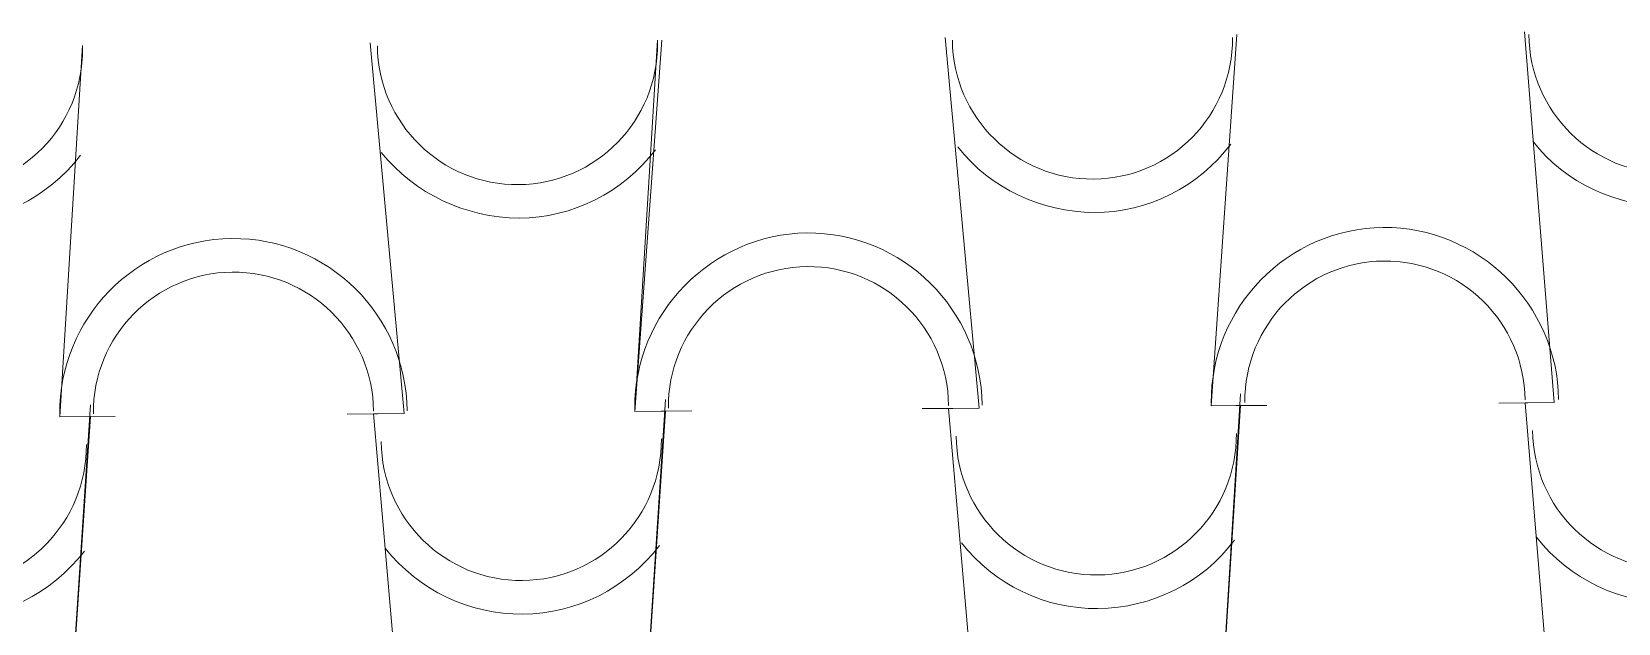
# Model space of a CAD drawing. Header units: millimetres. Extents: x 36985 to 49607, y -23856 to -17842.
# Drawn here: x 38160 to 39046, y -18946 to -18616 of the extents above; entities that cross this region are included whole.
import ezdxf

# ---------------------------------------------------------------- set-up
doc = ezdxf.new("R2010")
doc.units = ezdxf.units.MM
doc.layers.add('A-COB-___-___-EXI', color=250, linetype='Continuous', lineweight=25)

msp = doc.modelspace()

# ---------------------------------------------------------------- linework, layer by layer
at = {"layer": 'A-COB-___-___-EXI', "color": 18, "lineweight": 9}
for p, q in [((38995.37, -18822.78), (38979.08, -18822.93)), ((38511.58, -18827.43), (38528.69, -18827.27)), ((38674.47, -18825.86), (38657.37, -18826.03)), ((38834.92, -18824.32), (38818.63, -18824.48)), ((38832.48, -18824.34), (38849.58, -18824.18))]:
    msp.add_line(p, q, dxfattribs=at)
at = {"layer": 'A-COB-___-___-EXI', "color": 18, "lineweight": 9, "flags": 128}
for points in [[(38691.28, -19048.88), (38672.03, -18825.89), (38689.13, -18825.72), (38670.04, -18619.02), (38689.13, -18825.72), (38672.03, -18825.89), (38689.13, -18825.72), (38670.04, -18619.02)], [(38693.4, -19269.6), (38676.3, -19269.77), (38693.4, -19269.6), (38676.3, -19269.77), (38695.52, -19490.32), (38676.3, -19269.77), (38693.4, -19269.6), (38674.18, -19049.05), (38691.28, -19048.88), (38674.18, -19049.05), (38691.28, -19048.88), (38672.03, -18825.89), (38689.13, -18825.72), (38670.04, -18619.02)], [(38832.93, -18617.45), (38818.63, -18824.48), (38834.92, -18824.32), (38818.63, -18824.48), (38834.92, -18824.32), (38818.63, -18824.48), (38832.93, -18617.45), (38818.63, -18824.48), (38834.92, -18824.32), (38820.78, -19047.64)], [(39012.18, -19045.8), (38993.74, -18822.79), (39010.03, -18822.64), (38993.38, -18615.91), (39010.03, -18822.64), (38993.74, -18822.79), (39010.03, -18822.64), (38993.38, -18615.91)], [(38178.17, -19053.82), (38193.13, -18830.49), (38176.03, -18830.66), (38188.7, -18623.64), (38176.03, -18830.66), (38193.13, -18830.49), (38176.03, -18830.66), (38193.13, -18830.49), (38176.03, -18830.66), (38188.7, -18623.64)], [(38176.03, -18830.66), (38193.13, -18830.49), (38176.03, -18830.66), (38193.13, -18830.49), (38176.03, -18830.66), (38188.7, -18623.64), (38176.03, -18830.66), (38193.13, -18830.49), (38178.17, -19053.82), (38195.28, -19053.65), (38178.17, -19053.82), (38195.28, -19053.65), (38178.17, -19053.82), (38193.07, -18823.98), (38178.17, -19053.82), (38195.28, -19053.65), (38178.17, -19053.82), (38193.07, -18823.98)], [(38370.38, -19051.97), (38351.13, -18828.97), (38368.24, -18828.81), (38351.13, -18828.97), (38368.24, -18828.81), (38349.15, -18622.1), (38368.24, -18828.81), (38351.13, -18828.97), (38370.38, -19051.97)], [(38370.38, -19051.97), (38351.13, -18828.97), (38368.24, -18828.81), (38349.15, -18622.1), (38368.24, -18828.81), (38351.13, -18828.97), (38368.24, -18828.81), (38349.15, -18622.1)], [(38509.59, -18620.56), (38496.92, -18827.57), (38514.03, -18827.41), (38496.92, -18827.57), (38514.03, -18827.41), (38496.92, -18827.57), (38512.04, -18620.53)], [(38514.03, -18827.41), (38496.92, -18827.57), (38514.03, -18827.41), (38496.92, -18827.57), (38509.59, -18620.56), (38496.92, -18827.57), (38514.03, -18827.41), (38499.07, -19050.73)], [(38499.07, -19050.73), (38513.96, -18820.89), (38499.07, -19050.73)], [(38499.07, -19050.73), (38513.96, -18820.89)], [(38820.78, -19047.64), (38834.86, -18817.81), (38820.78, -19047.64)], [(38993.74, -18822.79), (39012.18, -19045.8), (38995.89, -19045.95), (39012.18, -19045.8), (38995.89, -19045.95), (39014.3, -19266.52), (38998.01, -19266.67), (39014.3, -19266.52), (38995.89, -19045.95), (39012.18, -19045.8), (38993.74, -18822.79), (39010.03, -18822.64), (38993.74, -18822.79), (39010.03, -18822.64)], [(38372.51, -19272.69), (38355.4, -19272.85), (38372.51, -19272.69), (38355.4, -19272.85), (38374.63, -19493.4), (38355.4, -19272.85), (38372.51, -19272.69), (38353.28, -19052.13), (38370.38, -19051.97), (38353.28, -19052.13), (38370.38, -19051.97), (38351.13, -18828.97), (38368.24, -18828.81), (38351.13, -18828.97), (38368.24, -18828.81)], [(38351.13, -18828.97), (38370.38, -19051.97)], [(38691.28, -19048.88), (38672.03, -18825.89), (38689.13, -18825.72), (38672.03, -18825.89), (38689.13, -18825.72), (38672.03, -18825.89), (38691.28, -19048.88)]]:
    msp.add_lwpolyline(points, dxfattribs=at)
for points in [[(38206.98, -18830.36), (38190.69, -18830.52)], [(38336.47, -18829.11), (38353.58, -18828.95)]]:
    msp.add_lwpolyline(points, close=True, dxfattribs=at)
at = {"layer": 'A-COB-___-___-EXI', "color": 18, "lineweight": 9}
for points in [[(38753.07, -18698.04), (38753.07, -18698.04), (38796.24, -18697.63), (38830.92, -18662.27), (38830.5, -18619.1)], [(38753.07, -18698.04), (38753.07, -18698.04), (38796.24, -18697.63), (38830.92, -18662.27), (38830.5, -18619.1)], [(38753.07, -18698.04), (38753.07, -18698.04), (38796.24, -18697.63), (38830.92, -18662.27), (38830.5, -18619.1)], [(38111.28, -18704.21), (38111.28, -18704.21), (38154.44, -18703.8), (38189.13, -18668.44), (38188.71, -18625.27)], [(38111.28, -18704.21), (38111.28, -18704.21), (38154.44, -18703.8), (38189.13, -18668.44), (38188.71, -18625.27)], [(38432.17, -18701.13), (38432.17, -18701.13), (38475.34, -18700.71), (38510.02, -18665.35), (38509.61, -18622.19)], [(38432.17, -18701.13), (38432.17, -18701.13), (38475.34, -18700.71), (38510.02, -18665.35), (38509.61, -18622.19)], [(38432.17, -18701.13), (38432.17, -18701.13), (38475.34, -18700.71), (38510.02, -18665.35), (38509.61, -18622.19)], [(38432.35, -18719.86), (38432.35, -18719.86), (38462.49, -18719.57), (38490.05, -18705.46), (38508.55, -18681.66)], [(38432.35, -18719.86), (38432.35, -18719.86), (38462.49, -18719.57), (38490.05, -18705.46), (38508.55, -18681.66)], [(38432.35, -18719.86), (38432.35, -18719.86), (38462.49, -18719.57), (38490.05, -18705.46), (38508.55, -18681.66)], [(38753.25, -18716.77), (38753.25, -18716.77), (38783.38, -18716.48), (38811.76, -18702.36), (38829.45, -18678.57)], [(38753.25, -18716.77), (38753.25, -18716.77), (38783.38, -18716.48), (38811.76, -18702.36), (38829.45, -18678.57)], [(38753.25, -18716.77), (38753.25, -18716.77), (38783.38, -18716.48), (38811.76, -18702.36), (38829.45, -18678.57)], [(38111.46, -18722.94), (38111.46, -18722.94), (38140.78, -18722.66), (38169.15, -18708.54), (38187.66, -18684.74)], [(38111.46, -18722.94), (38111.46, -18722.94), (38140.78, -18722.66), (38169.15, -18708.54), (38187.66, -18684.74)], [(38914.61, -18725), (38914.61, -18725), (38860.85, -18725.51), (38818.11, -18769.91), (38818.62, -18822.85)], [(38914.61, -18725), (38914.61, -18725), (38860.85, -18725.51), (38818.11, -18769.91), (38818.62, -18822.85)], [(38914.61, -18725), (38914.61, -18725), (38860.85, -18725.51), (38818.11, -18769.91), (38818.62, -18822.85)], [(38914.61, -18725), (38914.61, -18725), (38860.85, -18725.51), (38818.11, -18769.91), (38818.62, -18822.85)], [(38914.61, -18725), (38914.61, -18725), (38860.85, -18725.51), (38818.11, -18769.91), (38818.62, -18822.85)], [(38914.61, -18725), (38914.61, -18725), (38860.85, -18725.51), (38818.11, -18769.91), (38818.62, -18822.85)], [(38272, -18731.18), (38272, -18731.18), (38218.25, -18731.69), (38175.5, -18776.09), (38176.01, -18829.03)], [(38272, -18731.18), (38272, -18731.18), (38218.25, -18731.69), (38175.5, -18776.09), (38176.01, -18829.03)], [(38272, -18731.18), (38272, -18731.18), (38218.25, -18731.69), (38175.5, -18776.09), (38176.01, -18829.03)], [(38272, -18731.18), (38272, -18731.18), (38218.25, -18731.69), (38175.5, -18776.09), (38176.01, -18829.03)], [(38272, -18731.18), (38272, -18731.18), (38218.25, -18731.69), (38175.5, -18776.09), (38176.01, -18829.03)], [(38272, -18731.18), (38272, -18731.18), (38218.25, -18731.69), (38175.5, -18776.09), (38176.01, -18829.03)], [(38272, -18731.18), (38272, -18731.18), (38218.25, -18731.69), (38175.5, -18776.09), (38176.01, -18829.03)], [(38272, -18731.18), (38272, -18731.18), (38218.25, -18731.69), (38175.5, -18776.09), (38176.01, -18829.03)], [(38272, -18731.18), (38272, -18731.18), (38218.25, -18731.69), (38175.5, -18776.09), (38176.01, -18829.03)], [(38272, -18731.18), (38272, -18731.18), (38218.25, -18731.69), (38175.5, -18776.09), (38176.01, -18829.03)], [(38592.9, -18728.09), (38592.9, -18728.09), (38539.96, -18728.6), (38496.4, -18773), (38496.91, -18825.94)], [(38592.9, -18728.09), (38592.9, -18728.09), (38539.96, -18728.6), (38496.4, -18773), (38496.91, -18825.94)], [(38592.9, -18728.09), (38592.9, -18728.09), (38539.96, -18728.6), (38496.4, -18773), (38496.91, -18825.94)], [(38592.9, -18728.09), (38592.9, -18728.09), (38539.96, -18728.6), (38496.4, -18773), (38496.91, -18825.94)], [(38592.9, -18728.09), (38592.9, -18728.09), (38539.96, -18728.6), (38496.4, -18773), (38496.91, -18825.94)], [(38592.9, -18728.09), (38592.9, -18728.09), (38539.96, -18728.6), (38496.4, -18773), (38496.91, -18825.94)], [(38592.9, -18728.09), (38592.9, -18728.09), (38539.96, -18728.6), (38496.4, -18773), (38496.91, -18825.94)], [(38592.9, -18728.09), (38592.9, -18728.09), (38539.96, -18728.6), (38496.4, -18773), (38496.91, -18825.94)], [(38914.79, -18743.73), (38914.79, -18743.73), (38871.62, -18744.14), (38836.93, -18779.5), (38837.35, -18822.67)], [(38914.79, -18743.73), (38914.79, -18743.73), (38871.62, -18744.14), (38836.93, -18779.5), (38837.35, -18822.67)], [(38914.79, -18743.73), (38914.79, -18743.73), (38871.62, -18744.14), (38836.93, -18779.5), (38837.35, -18822.67)], [(38914.79, -18743.73), (38914.79, -18743.73), (38871.62, -18744.14), (38836.93, -18779.5), (38837.35, -18822.67)], [(38914.79, -18743.73), (38914.79, -18743.73), (38871.62, -18744.14), (38836.93, -18779.5), (38837.35, -18822.67)], [(38914.79, -18743.73), (38914.79, -18743.73), (38871.62, -18744.14), (38836.93, -18779.5), (38837.35, -18822.67)], [(38272.18, -18749.91), (38272.18, -18749.91), (38229.01, -18750.32), (38194.33, -18785.68), (38194.74, -18828.85)], [(38272.18, -18749.91), (38272.18, -18749.91), (38229.01, -18750.32), (38194.33, -18785.68), (38194.74, -18828.85)], [(38272.18, -18749.91), (38272.18, -18749.91), (38229.01, -18750.32), (38194.33, -18785.68), (38194.74, -18828.85)], [(38272.18, -18749.91), (38272.18, -18749.91), (38229.01, -18750.32), (38194.33, -18785.68), (38194.74, -18828.85)], [(38272.18, -18749.91), (38272.18, -18749.91), (38229.01, -18750.32), (38194.33, -18785.68), (38194.74, -18828.85)], [(38272.18, -18749.91), (38272.18, -18749.91), (38229.01, -18750.32), (38194.33, -18785.68), (38194.74, -18828.85)], [(38272.18, -18749.91), (38272.18, -18749.91), (38229.01, -18750.32), (38194.33, -18785.68), (38194.74, -18828.85)], [(38272.18, -18749.91), (38272.18, -18749.91), (38229.01, -18750.32), (38194.33, -18785.68), (38194.74, -18828.85)], [(38272.18, -18749.91), (38272.18, -18749.91), (38229.01, -18750.32), (38194.33, -18785.68), (38194.74, -18828.85)], [(38272.18, -18749.91), (38272.18, -18749.91), (38229.01, -18750.32), (38194.33, -18785.68), (38194.74, -18828.85)], [(38593.08, -18746.82), (38593.08, -18746.82), (38549.91, -18747.24), (38515.22, -18782.6), (38515.64, -18825.76)], [(38593.08, -18746.82), (38593.08, -18746.82), (38549.91, -18747.24), (38515.22, -18782.6), (38515.64, -18825.76)], [(38593.08, -18746.82), (38593.08, -18746.82), (38549.91, -18747.24), (38515.22, -18782.6), (38515.64, -18825.76)], [(38593.08, -18746.82), (38593.08, -18746.82), (38549.91, -18747.24), (38515.22, -18782.6), (38515.64, -18825.76)], [(38593.08, -18746.82), (38593.08, -18746.82), (38549.91, -18747.24), (38515.22, -18782.6), (38515.64, -18825.76)], [(38593.08, -18746.82), (38593.08, -18746.82), (38549.91, -18747.24), (38515.22, -18782.6), (38515.64, -18825.76)], [(38593.08, -18746.82), (38593.08, -18746.82), (38549.91, -18747.24), (38515.22, -18782.6), (38515.64, -18825.76)], [(38593.08, -18746.82), (38593.08, -18746.82), (38549.91, -18747.24), (38515.22, -18782.6), (38515.64, -18825.76)], [(38755.19, -18918.76), (38755.19, -18918.76), (38798.36, -18918.34), (38833.04, -18882.99), (38832.63, -18839.82)], [(38113.4, -18924.93), (38113.4, -18924.93), (38156.57, -18924.51), (38191.25, -18889.16), (38190.84, -18845.99)], [(38434.3, -18921.84), (38434.3, -18921.84), (38477.46, -18921.43), (38512.15, -18886.07), (38511.73, -18842.9)], [(38434.3, -18921.84), (38434.3, -18921.84), (38477.46, -18921.43), (38512.15, -18886.07), (38511.73, -18842.9)], [(38434.48, -18940.58), (38434.48, -18940.58), (38464.61, -18940.29), (38492.17, -18926.17), (38510.67, -18902.38)], [(38434.48, -18940.58), (38434.48, -18940.58), (38464.61, -18940.29), (38492.17, -18926.17), (38510.67, -18902.38)], [(38434.48, -18940.58), (38434.48, -18940.58), (38464.61, -18940.29), (38492.17, -18926.17), (38510.67, -18902.38)], [(38755.37, -18937.49), (38755.37, -18937.49), (38785.51, -18937.2), (38813.88, -18923.08), (38831.57, -18899.29)], [(38755.37, -18937.49), (38755.37, -18937.49), (38785.51, -18937.2), (38813.88, -18923.08), (38831.57, -18899.29)], [(38755.37, -18937.49), (38755.37, -18937.49), (38785.51, -18937.2), (38813.88, -18923.08), (38831.57, -18899.29)], [(38113.58, -18943.66), (38113.58, -18943.66), (38142.9, -18943.38), (38171.27, -18929.26), (38189.78, -18905.46)], [(38113.58, -18943.66), (38113.58, -18943.66), (38142.9, -18943.38), (38171.27, -18929.26), (38189.78, -18905.46)]]:
    msp.add_open_spline(points, degree=3, knots=[0.125, 0.125, 0.125, 0.125, 0.125001, 1, 1, 1, 1], dxfattribs=at)
for points in [[(38995.84, -18617.51), (38996.25, -18660.68), (39031.61, -18695.36), (39074.78, -18694.95)], [(38995.84, -18617.51), (38996.25, -18660.68), (39031.61, -18695.36), (39074.78, -18694.95)], [(38353.23, -18623.69), (38353.65, -18666.86), (38389.01, -18701.54), (38432.17, -18701.13)], [(38353.23, -18623.69), (38353.65, -18666.86), (38389.01, -18701.54), (38432.17, -18701.13)], [(38353.23, -18623.69), (38353.65, -18666.86), (38389.01, -18701.54), (38432.17, -18701.13)], [(38674.13, -18620.61), (38674.54, -18663.77), (38709.9, -18698.46), (38753.07, -18698.04)], [(38674.13, -18620.61), (38674.54, -18663.77), (38709.9, -18698.46), (38753.07, -18698.04)], [(38674.13, -18620.61), (38674.54, -18663.77), (38709.9, -18698.46), (38753.07, -18698.04)], [(38677.14, -18680.04), (38695.29, -18703.48), (38723.92, -18716.24), (38753.25, -18716.77)], [(38677.14, -18680.04), (38695.29, -18703.48), (38723.92, -18716.24), (38753.25, -18716.77)], [(38677.14, -18680.04), (38695.29, -18703.48), (38723.92, -18716.24), (38753.25, -18716.77)], [(38998.04, -18676.95), (39016.19, -18700.4), (39044.82, -18713.16), (39074.96, -18713.68)], [(38998.04, -18676.95), (39016.19, -18700.4), (39044.82, -18713.16), (39074.96, -18713.68)], [(38355.43, -18683.13), (38374.39, -18706.57), (38402.21, -18719.33), (38432.35, -18719.86)], [(38355.43, -18683.13), (38374.39, -18706.57), (38402.21, -18719.33), (38432.35, -18719.86)], [(38355.43, -18683.13), (38374.39, -18706.57), (38402.21, -18719.33), (38432.35, -18719.86)], [(39012.46, -18820.98), (39011.95, -18768.05), (38967.54, -18724.49), (38914.61, -18725)], [(39012.46, -18820.98), (39011.95, -18768.05), (38967.54, -18724.49), (38914.61, -18725)], [(39012.46, -18820.98), (39011.95, -18768.05), (38967.54, -18724.49), (38914.61, -18725)], [(39012.46, -18820.98), (39011.95, -18768.05), (38967.54, -18724.49), (38914.61, -18725)], [(39012.46, -18820.98), (39011.95, -18768.05), (38967.54, -18724.49), (38914.61, -18725)], [(39012.46, -18820.98), (39011.95, -18768.05), (38967.54, -18724.49), (38914.61, -18725)], [(38369.85, -18827.16), (38369.34, -18774.22), (38325.75, -18730.66), (38272, -18731.18)], [(38369.85, -18827.16), (38369.34, -18774.22), (38325.75, -18730.66), (38272, -18731.18)], [(38369.85, -18827.16), (38369.34, -18774.22), (38325.75, -18730.66), (38272, -18731.18)], [(38369.85, -18827.16), (38369.34, -18774.22), (38325.75, -18730.66), (38272, -18731.18)], [(38369.85, -18827.16), (38369.34, -18774.22), (38325.75, -18730.66), (38272, -18731.18)], [(38369.85, -18827.16), (38369.34, -18774.22), (38325.75, -18730.66), (38272, -18731.18)], [(38369.85, -18827.16), (38369.34, -18774.22), (38325.75, -18730.66), (38272, -18731.18)], [(38369.85, -18827.16), (38369.34, -18774.22), (38325.75, -18730.66), (38272, -18731.18)], [(38369.85, -18827.16), (38369.34, -18774.22), (38325.75, -18730.66), (38272, -18731.18)], [(38369.85, -18827.16), (38369.34, -18774.22), (38325.75, -18730.66), (38272, -18731.18)], [(38690.75, -18824.08), (38690.24, -18771.14), (38646.65, -18727.57), (38592.9, -18728.09)], [(38690.75, -18824.08), (38690.24, -18771.14), (38646.65, -18727.57), (38592.9, -18728.09)], [(38690.75, -18824.08), (38690.24, -18771.14), (38646.65, -18727.57), (38592.9, -18728.09)], [(38690.75, -18824.08), (38690.24, -18771.14), (38646.65, -18727.57), (38592.9, -18728.09)], [(38690.75, -18824.08), (38690.24, -18771.14), (38646.65, -18727.57), (38592.9, -18728.09)], [(38690.75, -18824.08), (38690.24, -18771.14), (38646.65, -18727.57), (38592.9, -18728.09)], [(38690.75, -18824.08), (38690.24, -18771.14), (38646.65, -18727.57), (38592.9, -18728.09)], [(38690.75, -18824.08), (38690.24, -18771.14), (38646.65, -18727.57), (38592.9, -18728.09)], [(38993.72, -18821.16), (38993.31, -18778), (38957.95, -18743.31), (38914.79, -18743.73)], [(38993.72, -18821.16), (38993.31, -18778), (38957.95, -18743.31), (38914.79, -18743.73)], [(38993.72, -18821.16), (38993.31, -18778), (38957.95, -18743.31), (38914.79, -18743.73)], [(38993.72, -18821.16), (38993.31, -18778), (38957.95, -18743.31), (38914.79, -18743.73)], [(38993.72, -18821.16), (38993.31, -18778), (38957.95, -18743.31), (38914.79, -18743.73)], [(38993.72, -18821.16), (38993.31, -18778), (38957.95, -18743.31), (38914.79, -18743.73)], [(38351.12, -18827.34), (38350.7, -18784.18), (38315.35, -18749.49), (38272.18, -18749.91)], [(38351.12, -18827.34), (38350.7, -18784.18), (38315.35, -18749.49), (38272.18, -18749.91)], [(38351.12, -18827.34), (38350.7, -18784.18), (38315.35, -18749.49), (38272.18, -18749.91)], [(38351.12, -18827.34), (38350.7, -18784.18), (38315.35, -18749.49), (38272.18, -18749.91)], [(38351.12, -18827.34), (38350.7, -18784.18), (38315.35, -18749.49), (38272.18, -18749.91)], [(38351.12, -18827.34), (38350.7, -18784.18), (38315.35, -18749.49), (38272.18, -18749.91)], [(38351.12, -18827.34), (38350.7, -18784.18), (38315.35, -18749.49), (38272.18, -18749.91)], [(38351.12, -18827.34), (38350.7, -18784.18), (38315.35, -18749.49), (38272.18, -18749.91)], [(38351.12, -18827.34), (38350.7, -18784.18), (38315.35, -18749.49), (38272.18, -18749.91)], [(38351.12, -18827.34), (38350.7, -18784.18), (38315.35, -18749.49), (38272.18, -18749.91)], [(38672.01, -18824.26), (38671.6, -18781.09), (38636.24, -18746.41), (38593.08, -18746.82)], [(38672.01, -18824.26), (38671.6, -18781.09), (38636.24, -18746.41), (38593.08, -18746.82)], [(38672.01, -18824.26), (38671.6, -18781.09), (38636.24, -18746.41), (38593.08, -18746.82)], [(38672.01, -18824.26), (38671.6, -18781.09), (38636.24, -18746.41), (38593.08, -18746.82)], [(38672.01, -18824.26), (38671.6, -18781.09), (38636.24, -18746.41), (38593.08, -18746.82)], [(38672.01, -18824.26), (38671.6, -18781.09), (38636.24, -18746.41), (38593.08, -18746.82)], [(38672.01, -18824.26), (38671.6, -18781.09), (38636.24, -18746.41), (38593.08, -18746.82)], [(38672.01, -18824.26), (38671.6, -18781.09), (38636.24, -18746.41), (38593.08, -18746.82)], [(38997.96, -18838.23), (38998.38, -18881.4), (39033.74, -18916.08), (39076.9, -18915.67)], [(38355.36, -18844.41), (38355.77, -18887.57), (38391.13, -18922.26), (38434.3, -18921.84)], [(38355.36, -18844.41), (38355.77, -18887.57), (38391.13, -18922.26), (38434.3, -18921.84)], [(38676.25, -18841.32), (38676.67, -18884.49), (38712.03, -18919.17), (38755.19, -18918.76)], [(38679.27, -18900.75), (38697.41, -18924.2), (38726.05, -18937.77), (38755.37, -18937.49)], [(38679.27, -18900.75), (38697.41, -18924.2), (38726.05, -18937.77), (38755.37, -18937.49)], [(38679.27, -18900.75), (38697.41, -18924.2), (38726.05, -18937.77), (38755.37, -18937.49)], [(39000.16, -18897.67), (39018.31, -18921.12), (39046.95, -18934.69), (39077.08, -18934.4)], [(39000.16, -18897.67), (39018.31, -18921.12), (39046.95, -18934.69), (39077.08, -18934.4)], [(38357.56, -18903.85), (38376.52, -18927.29), (38404.34, -18940.87), (38434.48, -18940.58)], [(38357.56, -18903.85), (38376.52, -18927.29), (38404.34, -18940.87), (38434.48, -18940.58)], [(38357.56, -18903.85), (38376.52, -18927.29), (38404.34, -18940.87), (38434.48, -18940.58)]]:
    msp.add_open_spline(points, degree=3, dxfattribs=at)

doc.saveas('drawing.dxf')
